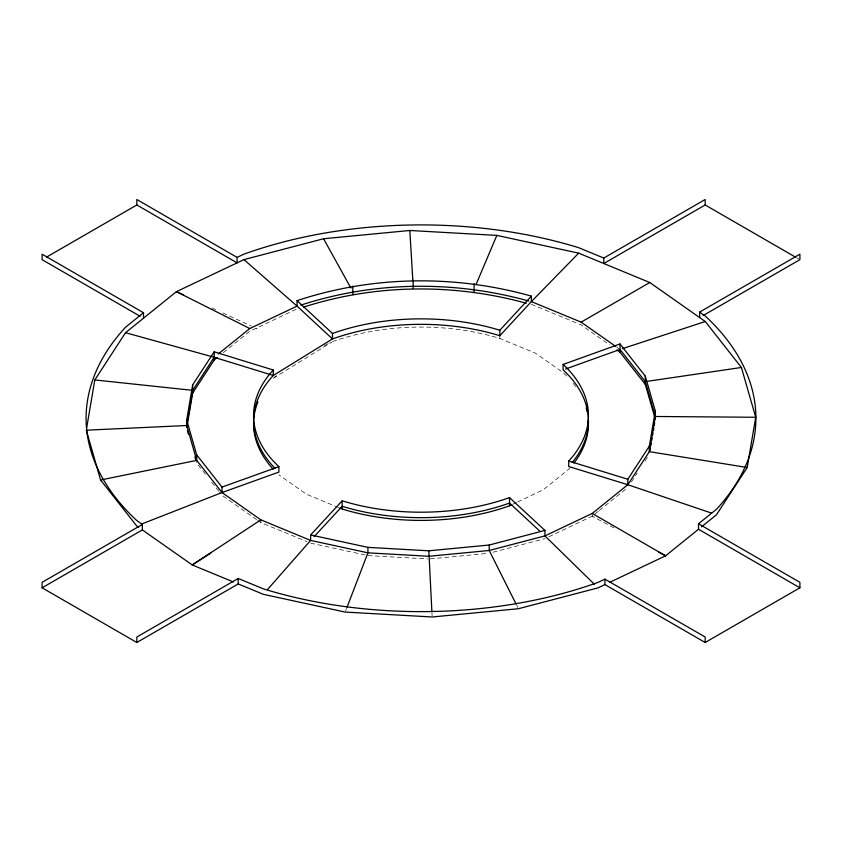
<?xml version="1.0" encoding="UTF-8"?>
<svg xmlns="http://www.w3.org/2000/svg" width="842" height="842" viewBox="0 0 842 842"><rect width="100%" height="100%" fill="white"/><g stroke="black" fill="none" stroke-linecap="round" stroke-linejoin="round"><path stroke-width="0.63" stroke-dasharray="4.21 3.16" d="M345.641 610.86L346.567 608.44M631.416 481.94L637.152 473.12M645.046 460.995L647.908 456.585M223.33 352.619L249.79 331.274L297.068 308.846M274.303 377.405L276.334 375.764M598.315 511.262L592.21 516.188L548.479 536.943M599.336 510.441L627.827 487.455M273.282 378.226L331.369 342.368M324.338 345.546L331.327 342.231M513.01 504.137L516.504 502.474M517.662 501.927L543.279 489.77L568.718 469.247A167.432 96.672 0 0 0 571.423 466.194M493.002 552.236L544.932 538.627M430.115 558.888L487.918 553.352M367.922 555.573L427.536 558.93M310.624 543.143L365.375 555.015M531.376 304.32L581.138 324.886L609.492 344.81M332.485 341.684A167.432 96.672 0 0 1 499.832 338.452L535.375 353.135L563.13 372.627A167.432 96.672 0 0 1 566.982 376.395M338.621 507.547L306.625 494.338L278.87 474.835M257.705 520.367L260.862 522.587L306.983 541.638M212.11 308.046L215.678 309.688M222.825 312.961L251.39 326.075M256.147 328.264L257.063 328.685M613.997 527.955L592.21 516.188L592.21 513.452M796.521 257.715L798.774 259.02M616.849 347.241L618.944 348.714M256.663 519.63L222.004 495.285L219.636 492.265M205.406 474.172L196.712 463.111L196.712 460.374M211.731 482.213L218.846 491.265M516.683 605.23L517.851 607.556M431.967 613.102L432.114 615.691M499.832 335.716L499.832 338.452M260.862 520.788L260.862 522.587M573.065 383.278A167.432 96.672 0 0 1 576.823 388.362"/><path stroke-width="1.26" d="M86.715 427.62L94.799 379.952L125.532 332.706L176.41 291.658L243.959 259.61L323.57 238.739L409.812 230.487L496.833 235.402L578.675 253.147L649.771 282.523L705.28 321.518L741.413 367.48L755.716 417.274L747.201 467.51L716.468 514.767L701.491 526.839M186.703 427.347L186.703 420.053L192.66 384.889L214.173 351.809L273.282 370.017A167.432 96.672 0 0 0 278.87 466.636L278.87 472.099L222.004 492.549L141.593 524.04M565.603 369.007L619.996 349.451L645.288 381.626L655.297 416.485L649.34 451.649L627.827 484.718L592.21 513.452L544.932 535.891L489.202 550.489L428.831 556.278L367.922 552.836L310.624 540.406L260.862 519.851L222.004 492.549L196.712 460.374L186.703 425.515L192.66 390.351L214.173 357.282L273.282 375.49L332.485 338.947A167.432 96.672 0 0 1 499.832 335.716L531.376 301.594L578.675 253.147M187.334 424.484L192.66 393.088L192.66 384.889M747.201 467.51L649.34 451.649L649.34 446.176L655.297 411.012L645.288 376.153L619.996 343.978L563.13 364.428L563.13 369.901A167.432 96.672 0 0 1 572.276 462.426M649.982 450.607L650.413 448.102M650.834 445.586L651.255 443.081M651.687 440.566L652.108 438.05M652.539 435.546L652.96 433.03M653.392 430.515L653.813 428.01M654.234 425.494L654.666 422.979M347.03 607.229L367.922 552.836L367.922 547.363L310.624 534.944L310.624 540.406L267.63 589.421M476.098 284.385L496.833 235.402M192.66 393.088L214.173 360.008L217.225 357.545M711.543 513.094L627.827 484.718L627.827 479.256L649.34 446.176M310.624 534.944L342.168 500.811A167.432 96.672 0 0 0 509.515 497.59L544.932 530.418L544.932 535.891L594.315 584.211M499.832 335.716L499.832 330.243L531.376 296.121C454.901 274.545 372.574 275.618 297.068 300.647L297.068 306.109L332.485 338.947L332.485 333.474L297.068 300.647M314.129 536.617L342.168 506.284A167.432 96.672 0 0 0 509.515 503.053L540.143 531.449M140.077 316.234L42.1 259.673L42.1 254.2L143.498 312.74L125.532 327.233A334.905 193.355 0 0 0 136.72 520.482L142.361 524.45L142.361 529.913L192.229 564.95L233.381 581.948M218.246 353.998L249.79 328.548L297.068 306.109L243.959 259.61M609.576 582.39L665.59 555.815L698.502 529.26L698.502 523.787L716.468 509.294A334.905 193.355 0 0 0 705.28 316.045L699.639 312.087L799.9 254.2L799.9 259.673L703.059 315.582M260.862 519.851L192.229 564.95L210.753 553.036M46.615 257.063L136.825 204.974L237.086 262.862L237.086 257.399L136.825 199.512L136.825 204.974M142.361 524.45L42.1 582.327L42.1 587.8L136.825 642.488L238.223 583.948L263.325 594.315L345.167 612.071L432.188 616.986L518.43 608.724L598.041 587.863L604.914 584.601L705.175 642.488L799.9 587.8L799.9 582.327L698.502 523.787M603.777 258.052L705.175 199.512L705.175 204.974L603.777 263.525L603.777 258.052L578.675 247.685A334.905 193.355 0 0 0 243.959 254.137L237.086 257.399M42.1 587.8L142.361 529.913M531.376 296.121L531.376 301.594L581.138 322.149L649.771 282.523M705.175 642.488L705.175 637.026L604.914 579.138L598.041 582.39A334.905 193.355 0 0 1 263.325 588.853L238.223 578.475L136.825 637.026L136.825 642.488M339.8 508.042L342.168 509.021A167.432 96.672 0 0 0 509.515 505.789L511.841 504.684M222.004 492.549L222.004 487.086L278.87 466.636M622.47 348.641L705.28 321.518M300.868 305.12C374.364 281.102 454.448 280.344 528.829 301.036M303.404 307.183C375.279 283.975 453.564 283.238 526.282 303.225M367.922 547.363L428.831 550.805L489.202 545.027L544.932 530.418M186.703 425.515L86.284 430.188L100.587 479.993L196.712 460.374L196.712 454.912L186.703 420.053M646.593 381.437L741.413 367.48M655.297 416.485L755.716 417.274M94.799 379.952L192.66 390.351M125.532 332.706L214.173 357.282M563.13 364.428A167.432 96.672 0 0 1 568.718 461.037L627.827 479.256M627.827 484.718L568.718 466.51L568.718 461.037M183.556 294.932L176.41 291.658L249.79 328.548M658.707 552.099L665.59 555.815L592.21 513.452M705.175 204.974L795.385 257.063M698.502 529.26L799.9 587.8M581.138 322.149L615.797 346.494M616.849 349.967L619.996 352.188L645.288 384.352L654.592 416.727M138.604 527.271L136.72 525.955L100.587 479.993M196.712 454.912L222.004 487.086M323.57 238.739L350.893 288.069M516.093 604.072L489.202 550.489L489.202 545.027M187.408 430.746L188.482 434.483M194.923 456.89L195.997 460.627M409.812 230.487L412.854 280.586M431.904 611.818L428.831 550.805M699.639 312.087L699.639 317.55M655.297 411.012L655.297 419.211M645.288 376.153L645.288 384.352M619.996 343.978L619.996 352.188M604.914 579.138L604.914 584.601M509.515 497.59L509.515 505.789M474.078 283.701L474.078 291.9M413.169 280.26L413.169 288.459M352.798 286.038L352.798 294.237M342.168 500.811L342.168 509.021M273.282 370.017L273.282 375.49A167.432 96.672 0 0 0 275.018 468.341M238.223 578.475L238.223 583.948M214.173 351.809L214.173 360.008M143.498 312.74L143.498 318.213M588.337 420.505A167.432 96.672 0 0 1 573.949 463.068M273.187 469.141A167.432 96.672 0 0 1 253.663 426.968M253.842 418.127A167.432 96.672 0 0 1 257.915 401.844M586.179 407.928A167.432 96.672 0 0 1 587.127 411.696M332.485 333.474A167.432 96.672 0 0 1 499.832 330.243"/></g></svg>
